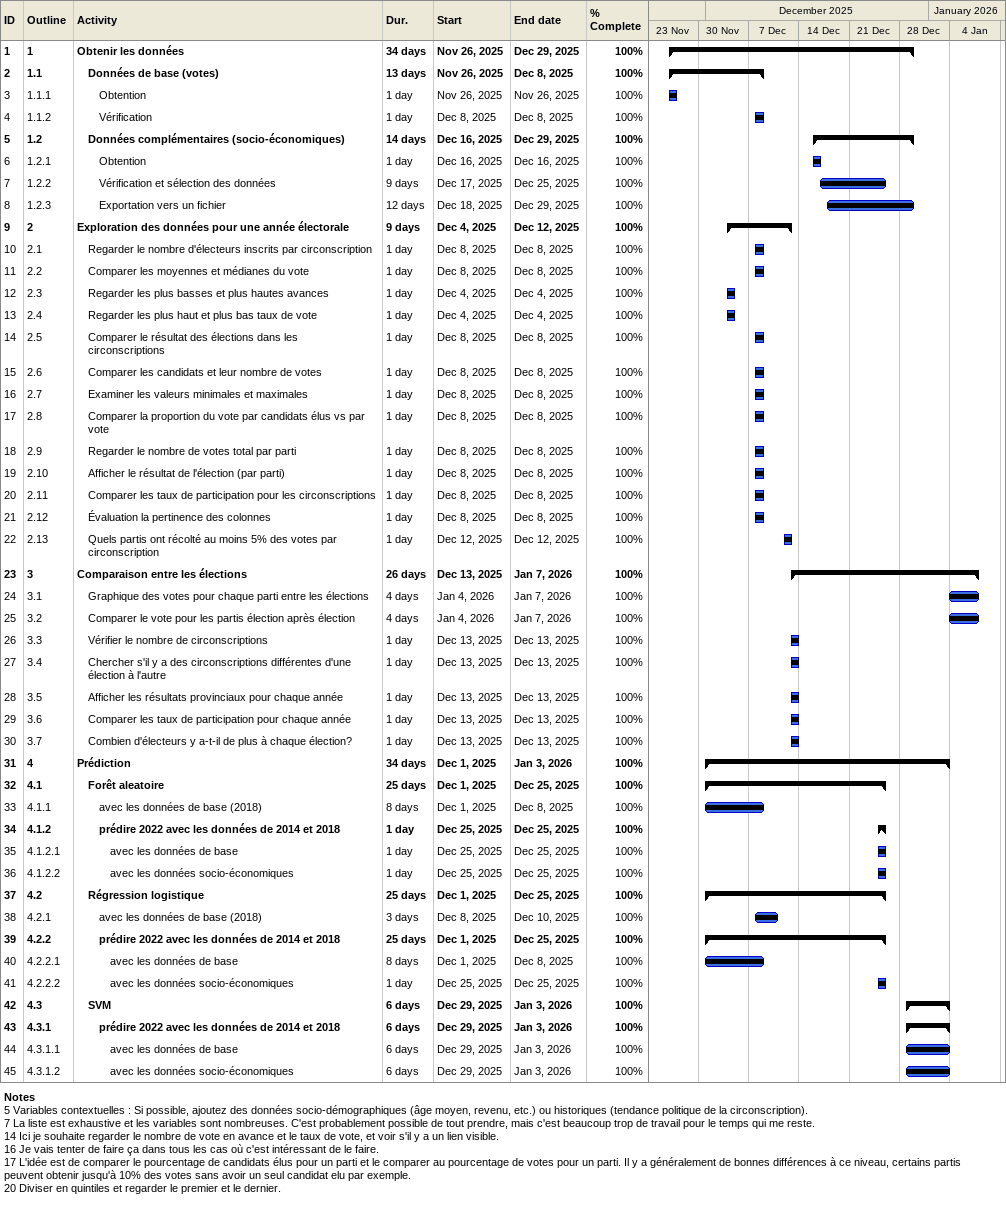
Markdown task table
| ID | WBS | Task | Duration | Start | Finish | % complete |
|---|---|---|---|---|---|---|
| 1 | 1 | **Obtenir les données** | 34d | 2025-11-26 | 2025-12-29 | 100 |
| 2 | 1.1 | **Données de base (votes)** | 13d | 2025-11-26 | 2025-12-08 | 100 |
| 3 | 1.1.1 | Obtention | 1d | 2025-11-26 | 2025-11-26 | 100 |
| 4 | 1.1.2 | Vérification | 1d | 2025-12-08 | 2025-12-08 | 100 |
| 5 | 1.2 | **Données complémentaires (socio-économiques)** | 14d | 2025-12-16 | 2025-12-29 | 100 |
| 6 | 1.2.1 | Obtention | 1d | 2025-12-16 | 2025-12-16 | 100 |
| 7 | 1.2.2 | Vérification et sélection des données | 9d | 2025-12-17 | 2025-12-25 | 100 |
| 8 | 1.2.3 | Exportation vers un fichier | 12d | 2025-12-18 | 2025-12-29 | 100 |
| 9 | 2 | **Exploration des données pour une année électorale** | 9d | 2025-12-04 | 2025-12-12 | 100 |
| 10 | 2.1 | Regarder le nombre d'électeurs inscrits par circonscription | 1d | 2025-12-08 | 2025-12-08 | 100 |
| 11 | 2.2 | Comparer les moyennes et médianes du vote | 1d | 2025-12-08 | 2025-12-08 | 100 |
| 12 | 2.3 | Regarder les plus basses et plus hautes avances | 1d | 2025-12-04 | 2025-12-04 | 100 |
| 13 | 2.4 | Regarder les plus haut et plus bas taux de vote | 1d | 2025-12-04 | 2025-12-04 | 100 |
| 14 | 2.5 | Comparer le résultat des élections dans les circonscriptions | 1d | 2025-12-08 | 2025-12-08 | 100 |
| 15 | 2.6 | Comparer les candidats et leur nombre de votes | 1d | 2025-12-08 | 2025-12-08 | 100 |
| 16 | 2.7 | Examiner les valeurs minimales et maximales | 1d | 2025-12-08 | 2025-12-08 | 100 |
| 17 | 2.8 | Comparer la proportion du vote par candidats élus vs par vote | 1d | 2025-12-08 | 2025-12-08 | 100 |
| 18 | 2.9 | Regarder le nombre de votes total par parti | 1d | 2025-12-08 | 2025-12-08 | 100 |
| 19 | 2.10 | Afficher le résultat de l'élection (par parti) | 1d | 2025-12-08 | 2025-12-08 | 100 |
| 20 | 2.11 | Comparer les taux de participation pour les circonscriptions | 1d | 2025-12-08 | 2025-12-08 | 100 |
| 21 | 2.12 | Évaluation la pertinence des colonnes | 1d | 2025-12-08 | 2025-12-08 | 100 |
| 22 | 2.13 | Quels partis ont récolté au moins 5% des votes par circonscription | 1d | 2025-12-12 | 2025-12-12 | 100 |
| 23 | 3 | **Comparaison entre les élections** | 26d | 2025-12-13 | 2026-01-07 | 100 |
| 24 | 3.1 | Graphique des votes pour chaque parti entre les élections | 4d | 2026-01-04 | 2026-01-07 | 100 |
| 25 | 3.2 | Comparer le vote pour les partis élection après élection | 4d | 2026-01-04 | 2026-01-07 | 100 |
| 26 | 3.3 | Vérifier le nombre de circonscriptions | 1d | 2025-12-13 | 2025-12-13 | 100 |
| 27 | 3.4 | Chercher s'il y a des circonscriptions différentes d'une élection à l'autre | 1d | 2025-12-13 | 2025-12-13 | 100 |
| 28 | 3.5 | Afficher les résultats provinciaux pour chaque année | 1d | 2025-12-13 | 2025-12-13 | 100 |
| 29 | 3.6 | Comparer les taux de participation pour chaque année | 1d | 2025-12-13 | 2025-12-13 | 100 |
| 30 | 3.7 | Combien d'électeurs y a-t-il de plus à chaque élection? | 1d | 2025-12-13 | 2025-12-13 | 100 |
| 31 | 4 | **Prédiction** | 34d | 2025-12-01 | 2026-01-03 | 100 |
| 32 | 4.1 | **Forêt aleatoire** | 25d | 2025-12-01 | 2025-12-25 | 100 |
| 33 | 4.1.1 | avec les données de base (2018) | 8d | 2025-12-01 | 2025-12-08 | 100 |
| 34 | 4.1.2 | **prédire 2022 avec les données de 2014 et 2018** | 1d | 2025-12-25 | 2025-12-25 | 100 |
| 35 | 4.1.2.1 | avec les données de base | 1d | 2025-12-25 | 2025-12-25 | 100 |
| 36 | 4.1.2.2 | avec les données socio-économiques | 1d | 2025-12-25 | 2025-12-25 | 100 |
| 37 | 4.2 | **Régression logistique** | 25d | 2025-12-01 | 2025-12-25 | 100 |
| 38 | 4.2.1 | avec les données de base (2018) | 3d | 2025-12-08 | 2025-12-10 | 100 |
| 39 | 4.2.2 | **prédire 2022 avec les données de 2014 et 2018** | 25d | 2025-12-01 | 2025-12-25 | 100 |
| 40 | 4.2.2.1 | avec les données de base | 8d | 2025-12-01 | 2025-12-08 | 100 |
| 41 | 4.2.2.2 | avec les données socio-économiques | 1d | 2025-12-25 | 2025-12-25 | 100 |
| 42 | 4.3 | **SVM** | 6d | 2025-12-29 | 2026-01-03 | 100 |
| 43 | 4.3.1 | **prédire 2022 avec les données de 2014 et 2018** | 6d | 2025-12-29 | 2026-01-03 | 100 |
| 44 | 4.3.1.1 | avec les données de base | 6d | 2025-12-29 | 2026-01-03 | 100 |
| 45 | 4.3.1.2 | avec les données socio-économiques | 6d | 2025-12-29 | 2026-01-03 | 100 |

Notes
- 5: Variables contextuelles : Si possible, ajoutez des données socio-démographiques (âge moyen, revenu, etc.) ou historiques (tendance politique de la circonscription).
- 7: La liste est exhaustive et les variables sont nombreuses. C'est probablement possible de tout prendre, mais c'est beaucoup trop de travail pour le temps qui me reste.
- 14: Ici je souhaite regarder le nombre de vote en avance et le taux de vote, et voir s'il y a un lien visible.
- 16: Je vais tenter de faire ça dans tous les cas où c'est intéressant de le faire.
- 17: L'idée est de comparer le pourcentage de candidats élus pour un parti et le comparer au pourcentage de votes pour un parti. Il y a généralement de bonnes différences à ce niveau, certains partis peuvent obtenir jusqu'à 10% des votes sans avoir un seul candidat elu par exemple.
- 20: Diviser en quintiles et regarder le premier et le dernier.
